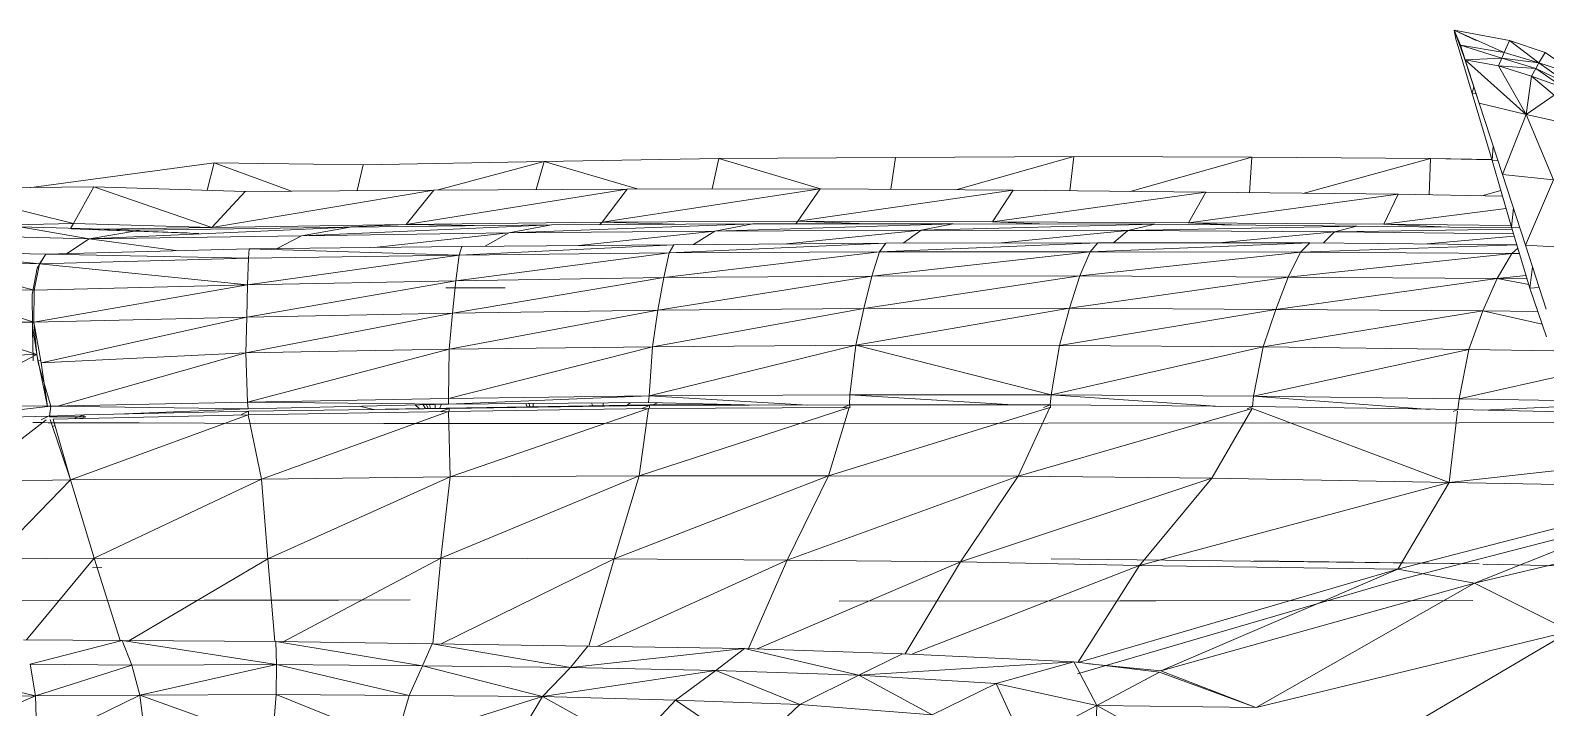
# Model space of a CAD drawing. Header units: inches. Extents: x -4450 to -273, y 9564 to 12971.
# Drawn here: x -2989.21 to -2949.32, y 12466.92 to 12484.73 of the extents above; entities that cross this region are included whole.
import ezdxf

# ---------------------------------------------------------------- set-up
doc = ezdxf.new("R2010")
doc.units = ezdxf.units.IN
doc.header["$MEASUREMENT"] = 0
for name, color, linetype, lineweight in [('0-1', 7, 'Continuous', 5), ('0-3', 7, 'Continuous', 9), ('A-GENM', 5, 'Continuous', 9)]:
    doc.layers.add(name, color=color, linetype=linetype, lineweight=lineweight)

# ---------------------------------------------------------------- blocks, each defined once
blk = doc.blocks.new('Land_Rover_Evoque_-_SUV_Car_Vehicle_Automobile_13067 - Land Rover EVOQUE_dwg-V5-FLOOR PLAN - ROOF')
at = {"layer": 'A-GENM'}
for p, q in [((-0.7843, 0.721), (-0.7846, 1.023)), ((-0.6899, 0.7371), (-0.6846, 0.9735)), ((-0.7273, 0.9416), (-0.6772, 0.7316)), ((-0.7273, 0.9416), (-0.6772, 0.7316)), ((-0.7444, 0.7145), (-0.7411, 0.8913)), ((-0.6865, 0.6803), (-0.7411, 0.8913)), ((-0.7411, 0.8913), (-0.6865, 0.6803)), ((-0.7411, 0.8913), (-0.6865, 0.6803)), ((-0.7411, 0.8913), (-0.6772, 0.7316)), ((-0.6792, 0.6803), (-0.7338, 0.8913)), ((-0.7444, 0.7145), (-0.7611, 0.8645)), ((-0.8002, 0.7212), (-0.7979, 0.8514)), ((-0.7979, 0.8514), (-0.8002, 0.7212)), ((-0.7926, 0.7371), (-0.7979, 0.8514)), ((-0.7904, 0.8509), (-0.793, 0.7206)), ((-0.8247, 0.8302), (-0.8002, 0.7212)), ((-1.0157, 0.8014), (-1.0314, 0.7786)), ((-1.0157, 0.8014), (-1.0245, 0.7745)), ((-0.9007, 0.8023), (-0.9027, 0.7656)), ((-1.0245, 0.7745), (-1.0098, 0.7951)), ((-1.0206, 0.7725), (-1.0098, 0.7951)), ((-1.0206, 0.7725), (-1.0078, 0.7912)), ((-1.0078, 0.7912), (-1.0156, 0.7696)), ((-0.9901, 0.766), (-0.9832, 0.7971)), ((-0.6452, 0.7957), (-0.6772, 0.7316)), ((-0.6452, 0.7957), (-0.5941, 0.5856)), ((-0.6452, 0.7957), (-0.5464, 0.6277)), ((-1.0029, 0.7848), (-1.0156, 0.7696)), ((-0.9901, 0.766), (-1.0029, 0.7848)), ((-0.9901, 0.766), (-0.9464, 0.7843)), ((-0.9464, 0.7843), (-0.9499, 0.7503)), ((-0.9464, 0.7843), (-0.9027, 0.7656)), ((-0.874, 0.7685), (-0.8415, 0.7796)), ((-0.8323, 0.7844), (-0.8331, 0.7276)), ((-1.0393, 0.7549), (-1.0314, 0.7786)), ((-1.0393, 0.7549), (-1.0245, 0.7745)), ((-1.0314, 0.7786), (-1.0245, 0.7745)), ((-1.0314, 0.7513), (-1.0245, 0.7745)), ((-1.0275, 0.7498), (-1.0245, 0.7745)), ((-1.0275, 0.7498), (-1.0206, 0.7725)), ((-1.0245, 0.7745), (-1.0206, 0.7725)), ((-1.0225, 0.7476), (-1.0206, 0.7725)), ((-1.0225, 0.7476), (-1.0156, 0.7696)), ((-1.0206, 0.7725), (-1.0156, 0.7696)), ((-0.9901, 0.766), (-1.0156, 0.7696)), ((-0.9027, 0.7656), (-0.86, 0.7794)), ((-0.874, 0.7685), (-0.8883, 0.7703)), ((-0.874, 0.7685), (-0.8745, 0.7747)), ((-0.85, 0.7767), (-0.859, 0.7371)), ((-0.8585, 0.7738), (-0.859, 0.7371)), ((-1.0265, 0.7253), (-0.9901, 0.766)), ((-1.0225, 0.7476), (-0.9901, 0.766)), ((-0.9901, 0.766), (-0.9975, 0.7347)), ((-0.9901, 0.766), (-0.9499, 0.7503)), ((-0.9499, 0.7503), (-0.9027, 0.7656)), ((-0.874, 0.7685), (-0.9147, 0.7563)), ((-0.9147, 0.7563), (-0.9145, 0.7618)), ((-0.9031, 0.7598), (-0.9044, 0.6216)), ((-0.8981, 0.6152), (-0.903, 0.7598)), ((-0.8972, 0.7565), (-0.9007, 0.7605)), ((-0.8972, 0.7565), (-0.8972, 0.7616)), ((-0.8806, 0.7467), (-0.8826, 0.7659)), ((-0.8766, 0.7677), (-0.8806, 0.7467)), ((-0.8802, 0.7666), (-0.8806, 0.7467)), ((-1.0393, 0.7549), (-1.0462, 0.718)), ((-1.0462, 0.718), (-1.0314, 0.7513)), ((-1.0393, 0.7549), (-1.0314, 0.7513)), ((-1.0314, 0.7513), (-1.0363, 0.7221)), ((-1.0363, 0.7221), (-1.0275, 0.7498)), ((-1.0314, 0.7513), (-1.0275, 0.7498)), ((-1.0275, 0.7498), (-1.0265, 0.7253)), ((-1.0275, 0.7498), (-1.0225, 0.7476)), ((-0.9975, 0.7347), (-0.9499, 0.7503)), ((-0.9594, 0.7432), (-0.9147, 0.7563)), ((-0.9392, 0.7491), (-0.9358, 0.7363)), ((-0.9368, 0.6806), (-0.9355, 0.7502)), ((-0.9147, 0.7563), (-0.9278, 0.7575)), ((-0.9167, 0.6709), (-0.9272, 0.7527)), ((-0.9167, 0.6709), (-0.9158, 0.756)), ((-0.9144, 0.7564), (-0.9154, 0.6528)), ((-0.9135, 0.7567), (-0.9116, 0.638)), ((-0.9104, 0.7576), (-0.9116, 0.638)), ((-0.9087, 0.7581), (-0.9037, 0.6999)), ((-0.8981, 0.6152), (-0.8972, 0.7565)), ((-0.8806, 0.7467), (-0.8972, 0.7565)), ((-0.8814, 0.6071), (-0.8972, 0.7565)), ((-1.0265, 0.7253), (-1.0225, 0.7476)), ((-1.004, 0.7299), (-0.9594, 0.7432)), ((-0.9594, 0.7432), (-0.9691, 0.744)), ((-0.9598, 0.7431), (-0.9606, 0.702)), ((-0.9606, 0.702), (-0.96, 0.743)), ((-0.9594, 0.7432), (-0.9591, 0.7473)), ((-0.8806, 0.7467), (-0.8814, 0.6071)), ((-0.859, 0.7371), (-0.8806, 0.7467)), ((-0.8599, 0.5987), (-0.8806, 0.7467)), ((-1.0462, 0.718), (-1.0393, 0.7327)), ((-1.004, 0.7299), (-1.0354, 0.7205)), ((-0.9975, 0.7347), (-1.0294, 0.7241)), ((-1.0265, 0.7253), (-0.9975, 0.7347)), ((-1.0265, 0.7253), (-0.9975, 0.7347)), ((-1.004, 0.7299), (-1.0088, 0.7311)), ((-1.004, 0.7299), (-1.0038, 0.7327)), ((-0.859, 0.7371), (-0.8599, 0.5987)), ((-0.859, 0.7371), (-0.8331, 0.7276)), ((-0.859, 0.7371), (-0.8349, 0.5904)), ((-0.6935, 0.4488), (-0.6901, 0.7345)), ((-0.692, 0.584), (-0.6901, 0.7345)), ((-0.6772, 0.7316), (-0.6865, 0.6803)), ((-0.6772, 0.7316), (-0.6187, 0.522)), ((-0.6772, 0.7316), (-0.5941, 0.5857)), ((-0.6772, 0.7316), (-0.6187, 0.522)), ((-0.6651, 0.307), (-0.6656, 0.7304)), ((-1.0462, 0.718), (-1.0294, 0.7241)), ((-1.0462, 0.718), (-1.0363, 0.7221)), ((-1.0403, 0.719), (-1.0462, 0.718)), ((-1.0354, 0.7205), (-1.0403, 0.719)), ((-1.0363, 0.7221), (-1.0265, 0.7253)), ((-1.0363, 0.7221), (-1.0294, 0.7241)), ((-1.0265, 0.7253), (-1.0294, 0.7241)), ((-0.8331, 0.7276), (-0.8349, 0.5904)), ((-0.8331, 0.7276), (-0.802, 0.5838)), ((-0.8331, 0.7276), (-0.8002, 0.7212)), ((-0.802, 0.5838), (-0.8002, 0.7212)), ((-0.8002, 0.7212), (-0.802, 0.5838)), ((-0.7928, 0.7203), (-0.8002, 0.7212)), ((-0.793, 0.7206), (-0.795, 0.5834)), ((-0.7918, 0.7172), (-0.793, 0.7206)), ((-0.7444, 0.7145), (-0.7919, 0.7202)), ((-0.784, 0.4464), (-0.7843, 0.721)), ((-0.9148, 0.7141), (-0.9167, 0.6709)), ((-0.7444, 0.7145), (-0.7937, 0.583)), ((-0.7444, 0.7145), (-0.7472, 0.556)), ((-0.6889, 0.5078), (-0.7444, 0.7145)), ((-0.6865, 0.6803), (-0.7444, 0.7145)), ((-0.9606, 0.702), (-0.9615, 0.5828)), ((-0.9364, 0.7012), (-0.9606, 0.702)), ((-0.9606, 0.702), (-0.9375, 0.6177)), ((-0.7932, 0.7018), (-0.802, 0.5838)), ((-0.9382, 0.552), (-0.9368, 0.6806)), ((-0.9176, 0.5404), (-0.9368, 0.6806)), ((-0.9167, 0.6709), (-0.9368, 0.6806)), ((-0.6889, 0.5078), (-0.6865, 0.6803)), ((-0.6242, 0.4667), (-0.6865, 0.6803)), ((-0.6865, 0.6803), (-0.6242, 0.4667)), ((-0.6865, 0.6803), (-0.6242, 0.4667)), ((-0.6865, 0.6803), (-0.6187, 0.522)), ((-0.6167, 0.4663), (-0.6792, 0.6803)), ((-0.6651, 0.307), (-0.6655, 0.6822)), ((-0.9176, 0.5404), (-0.9167, 0.6709)), ((-0.9154, 0.6528), (-0.9167, 0.518)), ((-0.9116, 0.638), (-0.9154, 0.6528)), ((-0.9154, 0.6528), (-0.9125, 0.4999)), ((-0.9116, 0.638), (-0.9125, 0.4999)), ((-0.9116, 0.638), (-0.9043, 0.6306)), ((-0.9116, 0.638), (-0.9044, 0.5608)), ((-0.9044, 0.6216), (-0.9043, 0.4799)), ((-0.8984, 0.4748), (-0.9044, 0.6216)), ((-0.8981, 0.6152), (-0.9044, 0.6216)), ((-0.8984, 0.4748), (-0.8981, 0.6152)), ((-0.8814, 0.6071), (-0.8981, 0.6152)), ((-0.8823, 0.4678), (-0.8981, 0.6152)), ((-0.8814, 0.6071), (-0.8823, 0.4678)), ((-0.8599, 0.5987), (-0.8814, 0.6071)), ((-0.8608, 0.461), (-0.8814, 0.6071)), ((-0.8599, 0.5987), (-0.8608, 0.461)), ((-0.8349, 0.5904), (-0.8599, 0.5987)), ((-0.8599, 0.5987), (-0.8358, 0.4542)), ((-0.8349, 0.5904), (-0.8358, 0.4542)), ((-0.8349, 0.5904), (-0.8029, 0.4486)), ((-0.8349, 0.5904), (-0.802, 0.5838)), ((-0.9615, 0.5828), (-0.9619, 0.4638)), ((-0.9378, 0.5812), (-0.9615, 0.5828)), ((-0.9615, 0.5828), (-0.9387, 0.5014)), ((-0.8029, 0.4486), (-0.802, 0.5838)), ((-0.802, 0.5838), (-0.8029, 0.4486)), ((-0.7949, 0.5831), (-0.802, 0.5838)), ((-0.795, 0.5834), (-0.7961, 0.4483)), ((-0.7936, 0.5796), (-0.795, 0.5834)), ((-0.7486, 0.4266), (-0.7937, 0.583)), ((-0.7937, 0.583), (-0.7472, 0.556)), ((-0.6187, 0.522), (-0.5941, 0.5855)), ((-0.6187, 0.522), (-0.5941, 0.5855)), ((-0.6177, 0.5211), (-0.5941, 0.5855)), ((-0.5955, 0.4791), (-0.5941, 0.5855)), ((-0.9162, 0.5741), (-0.9176, 0.5404)), ((-0.7952, 0.5616), (-0.8029, 0.4486)), ((-0.9395, 0.4232), (-0.9382, 0.552)), ((-0.9184, 0.4096), (-0.9382, 0.552)), ((-0.9176, 0.5404), (-0.9382, 0.552)), ((-0.7486, 0.4266), (-0.7472, 0.556)), ((-0.6913, 0.3881), (-0.7472, 0.556)), ((-0.6889, 0.5078), (-0.7472, 0.556)), ((-0.9184, 0.4096), (-0.9176, 0.5404)), ((-0.5955, 0.4791), (-0.5676, 0.5297)), ((-0.9167, 0.518), (-0.9171, 0.3833)), ((-0.9125, 0.4999), (-0.9167, 0.518)), ((-0.9128, 0.3618), (-0.9167, 0.518)), ((-0.6246, 0.4638), (-0.6177, 0.5211)), ((-0.6234, 0.4738), (-0.6187, 0.522)), ((-0.5955, 0.4791), (-0.6177, 0.5211)), ((-0.6913, 0.3881), (-0.6889, 0.5078)), ((-0.63, 0.3561), (-0.6889, 0.5078)), ((-0.6889, 0.5078), (-0.6243, 0.4664)), ((-0.9125, 0.4999), (-0.9128, 0.3618)), ((-0.9043, 0.4903), (-0.9125, 0.4999)), ((-0.9125, 0.4999), (-0.9042, 0.4132)), ((-0.9043, 0.4799), (-0.9041, 0.3383)), ((-0.8983, 0.3341), (-0.9043, 0.4799)), ((-0.8984, 0.4748), (-0.9043, 0.4799)), ((-0.6246, 0.4638), (-0.5955, 0.4791)), ((-0.6103, 0.412), (-0.5955, 0.4791)), ((-0.5955, 0.4791), (-0.57, 0.4305)), ((-0.5955, 0.4791), (-0.5396, 0.477)), ((-0.8823, 0.4678), (-0.8984, 0.4748)), ((-0.8822, 0.3289), (-0.8984, 0.4748)), ((-0.8983, 0.3341), (-0.8984, 0.4748)), ((-0.8608, 0.461), (-0.8823, 0.4678)), ((-0.8606, 0.3236), (-0.8823, 0.4678)), ((-0.8823, 0.4678), (-0.8822, 0.3289)), ((-0.9619, 0.4638), (-0.9613, 0.3448)), ((-0.9391, 0.4612), (-0.9619, 0.4638)), ((-0.9619, 0.4638), (-0.9398, 0.385)), ((-0.8358, 0.4542), (-0.8608, 0.461)), ((-0.8608, 0.461), (-0.8361, 0.3182)), ((-0.8608, 0.461), (-0.8606, 0.3236)), ((-0.63, 0.3494), (-0.6246, 0.4638)), ((-0.6158, 0.3202), (-0.6246, 0.4638)), ((-0.6246, 0.4638), (-0.6103, 0.412)), ((-0.9169, 0.4463), (-0.9184, 0.4096)), ((-0.8358, 0.4542), (-0.8361, 0.3182)), ((-0.8361, 0.3182), (-0.8029, 0.4486)), ((-0.8358, 0.4542), (-0.8029, 0.4486)), ((-0.8028, 0.3143), (-0.8029, 0.4486)), ((-0.8029, 0.4486), (-0.8028, 0.3143)), ((-0.796, 0.448), (-0.8029, 0.4486)), ((-0.7961, 0.4483), (-0.7961, 0.3142)), ((-0.7944, 0.4436), (-0.7961, 0.4483)), ((-0.7943, 0.4483), (-0.7961, 0.4483)), ((-0.7489, 0.3), (-0.7945, 0.4478)), ((-0.7486, 0.4266), (-0.7945, 0.4478)), ((-0.7838, 0.1497), (-0.784, 0.4464)), ((-0.7489, 0.3), (-0.7486, 0.4266)), ((-0.7486, 0.4266), (-0.6926, 0.2723)), ((-0.7486, 0.4266), (-0.6913, 0.3881)), ((-0.6103, 0.412), (-0.57, 0.4305)), ((-0.9404, 0.2944), (-0.9395, 0.4232)), ((-0.9188, 0.2794), (-0.9395, 0.4232)), ((-0.9184, 0.4096), (-0.9395, 0.4232)), ((-0.7961, 0.4232), (-0.8028, 0.3143)), ((-0.9188, 0.2794), (-0.9184, 0.4096)), ((-0.6158, 0.3202), (-0.6103, 0.412)), ((-0.6103, 0.412), (-0.5892, 0.3691)), ((-0.6926, 0.2723), (-0.6913, 0.3881)), ((-0.6913, 0.3881), (-0.6333, 0.2524)), ((-0.6913, 0.3881), (-0.63, 0.3512)), ((-0.9171, 0.3833), (-0.917, 0.2494)), ((-0.9128, 0.3618), (-0.9171, 0.3833)), ((-0.9122, 0.2241), (-0.9171, 0.3833)), ((-0.6158, 0.3202), (-0.5892, 0.3691)), ((-0.5961, 0.2807), (-0.5892, 0.3691)), ((-0.9042, 0.3498), (-0.9128, 0.3618)), ((-0.9128, 0.3618), (-0.9036, 0.2718)), ((-0.9128, 0.3618), (-0.9122, 0.2241)), ((-0.9613, 0.3448), (-0.9607, 0.2266)), ((-0.9401, 0.3415), (-0.9613, 0.3448)), ((-0.6336, 0.2438), (-0.63, 0.3494)), ((-0.6158, 0.3202), (-0.63, 0.3494)), ((-0.9041, 0.3383), (-0.9031, 0.1966)), ((-0.8977, 0.1936), (-0.9041, 0.3383)), ((-0.8983, 0.3341), (-0.9041, 0.3383)), ((-0.8822, 0.3289), (-0.8983, 0.3341)), ((-0.8811, 0.1899), (-0.8983, 0.3341)), ((-0.8977, 0.1936), (-0.8983, 0.3341)), ((-0.9171, 0.3263), (-0.9188, 0.2794)), ((-0.8606, 0.3236), (-0.8822, 0.3289)), ((-0.8595, 0.186), (-0.8822, 0.3289)), ((-0.8822, 0.3289), (-0.8811, 0.1899)), ((-0.8361, 0.3182), (-0.8606, 0.3236)), ((-0.8606, 0.3236), (-0.835, 0.1824)), ((-0.8606, 0.3236), (-0.8595, 0.186)), ((-0.8361, 0.3182), (-0.835, 0.1824)), ((-0.8361, 0.3182), (-0.8022, 0.1802)), ((-0.8361, 0.3182), (-0.8028, 0.3143)), ((-0.8022, 0.1802), (-0.8028, 0.3143)), ((-0.8028, 0.3143), (-0.8022, 0.1802)), ((-0.796, 0.3139), (-0.8028, 0.3143)), ((-0.7961, 0.3142), (-0.7957, 0.1803)), ((-0.7942, 0.3091), (-0.7961, 0.3142)), ((-0.7942, 0.3142), (-0.7961, 0.3142)), ((-0.6336, 0.2438), (-0.6158, 0.3202)), ((-0.6188, 0.2246), (-0.6158, 0.3202)), ((-0.5961, 0.2807), (-0.6158, 0.3202)), ((-0.7944, 0.3138), (-0.7938, 0.1798)), ((-0.7489, 0.3), (-0.7944, 0.3138)), ((-0.7944, 0.3138), (-0.7488, 0.1735)), ((-0.9404, 0.2946), (-0.9607, 0.2266)), ((-0.9402, 0.1655), (-0.9404, 0.2944)), ((-0.9182, 0.1487), (-0.9404, 0.2944)), ((-0.9188, 0.2794), (-0.9404, 0.2944)), ((-0.7489, 0.3), (-0.7488, 0.1735)), ((-0.7489, 0.3), (-0.6926, 0.2723)), ((-0.7489, 0.3), (-0.6935, 0.1567)), ((-0.796, 0.2861), (-0.8022, 0.1802)), ((-0.917, 0.2782), (-0.9188, 0.2794)), ((-0.9182, 0.1487), (-0.9188, 0.2794)), ((-0.6188, 0.2246), (-0.5961, 0.2807)), ((-0.5991, 0.1977), (-0.5961, 0.2807)), ((-0.5961, 0.2807), (-0.5652, 0.2479)), ((-0.6926, 0.2723), (-0.6935, 0.1567)), ((-0.6926, 0.2723), (-0.635, 0.1454)), ((-0.6926, 0.2723), (-0.6335, 0.2465)), ((-0.917, 0.2494), (-0.9164, 0.115)), ((-0.9122, 0.2241), (-0.917, 0.2494)), ((-0.9111, 0.0863), (-0.917, 0.2494)), ((-0.7959, 0.253), (-0.7978, 0.1798)), ((-0.6351, 0.1392), (-0.6336, 0.2438)), ((-0.6208, 0.1275), (-0.6336, 0.2438)), ((-0.6188, 0.2246), (-0.6336, 0.2438)), ((-0.5991, 0.1977), (-0.5652, 0.2479)), ((-0.7962, 0.2406), (-0.7962, 0.1806)), ((-0.9607, 0.2266), (-0.9586, 0.1099)), ((-0.9607, 0.2266), (-0.9403, 0.2223)), ((-0.9032, 0.2098), (-0.9122, 0.2241)), ((-0.9122, 0.2241), (-0.9026, 0.1329)), ((-0.9122, 0.2241), (-0.9111, 0.0863)), ((-0.6208, 0.1275), (-0.6188, 0.2246)), ((-0.6016, 0.109), (-0.6188, 0.2246)), ((-0.6188, 0.2246), (-0.5991, 0.1977)), ((-0.9168, 0.197), (-0.9182, 0.1487)), ((-0.9031, 0.1966), (-0.9019, 0.055)), ((-0.8961, 0.0533), (-0.9031, 0.1966)), ((-0.8977, 0.1936), (-0.9031, 0.1966)), ((-0.8811, 0.1899), (-0.8977, 0.1936)), ((-0.879, 0.0509), (-0.8977, 0.1936)), ((-0.8961, 0.0533), (-0.8977, 0.1936)), ((-0.6016, 0.109), (-0.5991, 0.1977)), ((-0.5991, 0.1977), (-0.5682, 0.1688)), ((-0.8595, 0.186), (-0.8811, 0.1899)), ((-0.8574, 0.0487), (-0.8811, 0.1899)), ((-0.8811, 0.1899), (-0.879, 0.0509)), ((-0.835, 0.1824), (-0.8595, 0.186)), ((-0.8595, 0.186), (-0.8334, 0.0466)), ((-0.8595, 0.186), (-0.8574, 0.0487)), ((-0.835, 0.1824), (-0.8334, 0.0466)), ((-0.835, 0.1824), (-0.8022, 0.1802)), ((-0.835, 0.1824), (-0.8005, 0.0461)), ((-0.7976, 0.1858), (-0.7962, 0.1825)), ((-0.9403, 0.1722), (-0.9586, 0.1099)), ((-0.8022, 0.1802), (-0.8005, 0.0461)), ((-0.8022, 0.1802), (-0.8005, 0.0461)), ((-0.7978, 0.1798), (-0.8022, 0.1802)), ((-0.7967, 0.0461), (-0.8022, 0.1802)), ((-0.7978, 0.1798), (-0.7967, 0.0461)), ((-0.7933, 0.0038), (-0.7962, 0.1806)), ((-0.7957, 0.1803), (-0.7938, 0.0465)), ((-0.7936, 0.1748), (-0.7957, 0.1803)), ((-0.7937, 0.1803), (-0.7957, 0.1803)), ((-0.7938, 0.1798), (-0.7917, 0.0461)), ((-0.7488, 0.1735), (-0.7938, 0.1798)), ((-0.7938, 0.1798), (-0.7482, 0.0472)), ((-0.7488, 0.1735), (-0.7482, 0.0472)), ((-0.7488, 0.1735), (-0.6935, 0.1567)), ((-0.7488, 0.1735), (-0.6939, 0.041)), ((-0.9402, 0.1655), (-0.9396, 0.0363)), ((-0.9166, 0.0178), (-0.9402, 0.1655)), ((-0.9182, 0.1487), (-0.9402, 0.1655)), ((-0.7976, 0.1675), (-0.7959, 0.1655)), ((-0.6016, 0.109), (-0.5682, 0.1688)), ((-0.6935, 0.1567), (-0.6939, 0.041)), ((-0.6935, 0.1567), (-0.6366, 0.0412)), ((-0.6935, 0.1567), (-0.6351, 0.1399)), ((-0.9165, 0.1473), (-0.9182, 0.1487)), ((-0.9166, 0.0178), (-0.9182, 0.1487)), ((-0.7975, 0.1495), (-0.7957, 0.1495)), ((-0.7974, 0.1416), (-0.7956, 0.1425)), ((-0.7837, 0.1006), (-0.7838, 0.1497)), ((-0.6366, 0.0351), (-0.6351, 0.1392)), ((-0.6208, 0.1275), (-0.6351, 0.1392)), ((-0.6208, 0.1275), (-0.6366, 0.0351)), ((-0.6219, 0.0288), (-0.6208, 0.1275)), ((-0.6016, 0.109), (-0.6208, 0.1275)), ((-0.9164, 0.115), (-0.9148, -0.0196)), ((-0.9111, 0.0863), (-0.9164, 0.115)), ((-0.909, -0.052), (-0.9164, 0.115)), ((-0.9565, -0.0108), (-0.9586, 0.1099)), ((-0.9397, 0.0392), (-0.9586, 0.1099)), ((-0.9586, 0.1099), (-0.94, 0.1047)), ((-0.7949, 0.1027), (-0.7971, 0.1027)), ((-0.6219, 0.0288), (-0.6016, 0.109)), ((-0.6022, 0.0198), (-0.6016, 0.109)), ((-0.6016, 0.109), (-0.5697, 0.0898)), ((-0.6016, 0.109), (-0.5708, 0.0106)), ((-0.7949, 0.1005), (-0.7971, 0.1)), ((-0.7948, 0.0986), (-0.7971, 0.0977)), ((-0.7837, 0.0691), (-0.7837, 0.1006)), ((-0.9021, 0.0706), (-0.9111, 0.0863)), ((-0.9111, 0.0863), (-0.9013, -0.0035)), ((-0.9111, 0.0863), (-0.909, -0.052)), ((-0.8744, 0.0443), (-0.8743, 0.0839)), ((-0.9158, 0.0633), (-0.9166, 0.0178)), ((-0.7837, 0.0444), (-0.7837, 0.0691)), ((-0.9019, 0.055), (-0.9003, -0.087)), ((-0.8961, 0.0533), (-0.9019, 0.055)), ((-0.8961, 0.0533), (-0.9003, -0.087)), ((-0.879, 0.0509), (-0.8961, 0.0533)), ((-0.8764, -0.0882), (-0.8961, 0.0533)), ((-0.894, -0.0875), (-0.8961, 0.0533)), ((-0.8574, 0.0487), (-0.879, 0.0509)), ((-0.879, 0.0509), (-0.8548, -0.0886)), ((-0.879, 0.0509), (-0.8764, -0.0882)), ((-0.8334, 0.0466), (-0.8574, 0.0487)), ((-0.8574, 0.0487), (-0.8548, -0.0886)), ((-0.8574, 0.0487), (-0.8309, -0.0892)), ((-0.8334, 0.0466), (-0.8309, -0.0892)), ((-0.8334, 0.0466), (-0.8005, 0.0461)), ((-0.8334, 0.0466), (-0.798, -0.0881)), ((-0.8005, 0.0461), (-0.798, -0.0881)), ((-0.8005, 0.0461), (-0.798, -0.0881)), ((-0.7967, 0.0461), (-0.8005, 0.0461)), ((-0.7967, 0.0461), (-0.798, -0.0881)), ((-0.7967, 0.0461), (-0.7936, -0.0878)), ((-0.7939, 0.0404), (-0.7967, 0.0414)), ((-0.7938, 0.0465), (-0.792, -0.0874)), ((-0.7918, 0.041), (-0.7938, 0.0465)), ((-0.7918, 0.0465), (-0.7938, 0.0465)), ((-0.7482, 0.0472), (-0.7917, 0.0461)), ((-0.7917, 0.0461), (-0.7896, -0.0878)), ((-0.7917, 0.0461), (-0.7466, -0.0789)), ((-0.7837, 0.029), (-0.7837, 0.0444)), ((-0.7482, 0.0472), (-0.7466, -0.0789)), ((-0.7482, 0.0472), (-0.6939, 0.041)), ((-0.7482, 0.0472), (-0.6933, -0.0746)), ((-0.6939, 0.041), (-0.6933, -0.0746)), ((-0.6939, 0.041), (-0.6381, -0.0644)), ((-0.6939, 0.041), (-0.6366, 0.0356)), ((-0.9396, 0.0363), (-0.9385, -0.0897)), ((-0.9166, 0.0178), (-0.9396, 0.0363)), ((-0.9396, 0.0363), (-0.9145, -0.1119)), ((-0.7939, 0.0371), (-0.7967, 0.0371)), ((-0.7938, 0.0341), (-0.7964, 0.0334)), ((-0.7938, 0.0326), (-0.7963, 0.0314)), ((-0.7938, 0.0307), (-0.7963, 0.0291)), ((-0.6382, -0.0692), (-0.6366, 0.0351)), ((-0.6219, 0.0288), (-0.6366, 0.0351)), ((-0.7937, 0.0265), (-0.7961, 0.0239)), ((-0.7837, 0.0028), (-0.7837, 0.029)), ((-0.6655, -0.403), (-0.666, 0.0206)), ((-0.6219, 0.0288), (-0.6382, -0.0692)), ((-0.6229, -0.0689), (-0.6219, 0.0288)), ((-0.6022, 0.0198), (-0.6219, 0.0288)), ((-0.9166, 0.0178), (-0.9147, -0.0242)), ((-0.9166, 0.0178), (-0.9145, -0.1119)), ((-0.6229, -0.0689), (-0.6022, 0.0198)), ((-0.6028, -0.0691), (-0.6022, 0.0198)), ((-0.6028, -0.0691), (-0.5708, 0.0106)), ((-0.6022, 0.0198), (-0.5708, 0.0106)), ((-0.784, -0.1169), (-0.7837, 0.0028)), ((-0.7931, -0.004), (-0.7953, -0.0134)), ((-0.9565, -0.0108), (-0.9578, -0.1105)), ((-0.9565, -0.0108), (-0.9392, -0.015)), ((-0.9148, -0.0196), (-0.9127, -0.1597)), ((-0.909, -0.052), (-0.9148, -0.0196)), ((-0.907, -0.1939), (-0.9148, -0.0196)), ((-0.6655, -0.403), (-0.6659, -0.0274)), ((-0.9388, -0.0587), (-0.9578, -0.1105)), ((-0.9005, -0.0684), (-0.909, -0.052)), ((-0.909, -0.052), (-0.907, -0.1939)), ((-0.6933, -0.0746), (-0.6382, -0.07)), ((-0.6388, -0.1719), (-0.6229, -0.0689)), ((-0.6388, -0.1719), (-0.6382, -0.0692)), ((-0.6229, -0.0689), (-0.6382, -0.0692)), ((-0.6225, -0.1655), (-0.6229, -0.0689)), ((-0.6023, -0.16), (-0.6229, -0.0689)), ((-0.6229, -0.0689), (-0.6028, -0.0691)), ((-0.6023, -0.16), (-0.6028, -0.0691)), ((-0.6028, -0.0691), (-0.5708, -0.0717)), ((-0.7466, -0.0789), (-0.7896, -0.0878)), ((-0.7466, -0.0789), (-0.6933, -0.0746)), ((-0.7466, -0.0789), (-0.7462, -0.2063)), ((-0.7466, -0.0789), (-0.6939, -0.1906)), ((-0.6933, -0.0746), (-0.6939, -0.1906)), ((-0.6933, -0.0746), (-0.6387, -0.1674)), ((-0.6023, -0.16), (-0.5708, -0.0717)), ((-0.9385, -0.0897), (-0.9418, -0.1909)), ((-0.9145, -0.1119), (-0.9385, -0.0897)), ((-0.9003, -0.087), (-0.8968, -0.2228)), ((-0.894, -0.0875), (-0.9003, -0.087)), ((-0.894, -0.0875), (-0.8968, -0.2228)), ((-0.8764, -0.0882), (-0.894, -0.0875)), ((-0.8904, -0.2272), (-0.894, -0.0875)), ((-0.8764, -0.0882), (-0.8904, -0.2272)), ((-0.8548, -0.0886), (-0.8764, -0.0882)), ((-0.8764, -0.0882), (-0.8513, -0.231)), ((-0.8764, -0.0882), (-0.8728, -0.2306)), ((-0.8243, -0.226), (-0.8548, -0.0886)), ((-0.8548, -0.0886), (-0.8309, -0.0892)), ((-0.8548, -0.0886), (-0.8513, -0.231)), ((-0.8309, -0.0892), (-0.798, -0.0881)), ((-0.8243, -0.226), (-0.8309, -0.0892)), ((-0.7955, -0.2141), (-0.8309, -0.0892)), ((-0.7936, -0.0878), (-0.798, -0.0881)), ((-0.7954, -0.2195), (-0.798, -0.0881)), ((-0.7954, -0.2195), (-0.7936, -0.0878)), ((-0.7901, -0.1704), (-0.7936, -0.0878)), ((-0.7896, -0.1976), (-0.792, -0.0874)), ((-0.7898, -0.0874), (-0.792, -0.0874)), ((-0.7897, -0.0921), (-0.792, -0.0874)), ((-0.7896, -0.0878), (-0.7871, -0.1976)), ((-0.7896, -0.0878), (-0.7462, -0.2063)), ((-0.9416, -0.2308), (-0.9578, -0.1105)), ((-0.9578, -0.1105), (-0.9394, -0.1152)), ((-0.9145, -0.1119), (-0.9418, -0.1909)), ((-0.9145, -0.1119), (-0.9172, -0.2045)), ((-0.9145, -0.1119), (-0.9135, -0.1878)), ((-0.9106, -0.1207), (-0.9137, -0.206)), ((-0.7841, -0.1605), (-0.784, -0.1169)), ((-0.911, -0.1284), (-0.9137, -0.206)), ((-0.8991, -0.1343), (-0.907, -0.1939)), ((-0.9127, -0.1597), (-0.915, -0.2403)), ((-0.907, -0.1939), (-0.9127, -0.1597)), ((-0.7842, -0.1952), (-0.7841, -0.1605)), ((-0.6225, -0.1655), (-0.6023, -0.16)), ((-0.6023, -0.16), (-0.5699, -0.156)), ((-0.6019, -0.2299), (-0.6023, -0.16)), ((-0.6023, -0.16), (-0.569, -0.2288)), ((-0.6393, -0.2378), (-0.6388, -0.1719)), ((-0.6388, -0.1719), (-0.6225, -0.1655)), ((-0.623, -0.2334), (-0.6388, -0.1719)), ((-0.623, -0.2334), (-0.6225, -0.1655)), ((-0.6225, -0.1655), (-0.6019, -0.2299)), ((-0.6939, -0.1906), (-0.6388, -0.1733)), ((-0.6939, -0.1906), (-0.6388, -0.1733)), ((-0.9418, -0.1909), (-0.9404, -0.2979)), ((-0.9418, -0.1909), (-0.9172, -0.2045)), ((-0.7462, -0.2063), (-0.6939, -0.1906)), ((-0.6939, -0.1906), (-0.7462, -0.2063)), ((-0.6935, -0.2575), (-0.6939, -0.1906)), ((-0.6939, -0.1906), (-0.6393, -0.2359)), ((-0.6877, -0.1854), (-0.6873, -0.1917)), ((-0.907, -0.1939), (-0.915, -0.2403)), ((-0.907, -0.1939), (-0.9089, -0.2716)), ((-0.907, -0.1939), (-0.8971, -0.2091)), ((-0.7873, -0.1975), (-0.7896, -0.1976)), ((-0.7873, -0.1975), (-0.7896, -0.1976)), ((-0.7896, -0.1976), (-0.7886, -0.2211)), ((-0.7896, -0.1976), (-0.7873, -0.2035)), ((-0.7881, -0.2205), (-0.7881, -0.1961)), ((-0.7872, -0.2002), (-0.7871, -0.198)), ((-0.7871, -0.198), (-0.7866, -0.218)), ((-0.7843, -0.2213), (-0.7842, -0.1952)), ((-0.9404, -0.2979), (-0.9172, -0.2045)), ((-0.914, -0.2065), (-0.9172, -0.2045)), ((-0.9153, -0.3032), (-0.9172, -0.2045)), ((-0.7866, -0.218), (-0.7462, -0.2063)), ((-0.7864, -0.2199), (-0.7462, -0.2063)), ((-0.6935, -0.2575), (-0.7462, -0.2063)), ((-0.7462, -0.2063), (-0.7448, -0.2762)), ((-0.7951, -0.2218), (-0.8299, -0.229)), ((-0.7954, -0.2195), (-0.8243, -0.228)), ((-0.8243, -0.226), (-0.7951, -0.2217)), ((-0.7954, -0.2195), (-0.7955, -0.2939)), ((-0.7954, -0.2195), (-0.7881, -0.2205)), ((-0.7954, -0.2195), (-0.7886, -0.2204)), ((-0.7954, -0.2195), (-0.7867, -0.2934)), ((-0.7867, -0.2934), (-0.7886, -0.2211)), ((-0.7863, -0.2261), (-0.7886, -0.2211)), ((-0.7844, -0.2242), (-0.7843, -0.2213)), ((-0.7823, -0.2168), (-0.7817, -0.2183)), ((-0.9416, -0.2308), (-0.9413, -0.2284)), ((-0.9416, -0.2308), (-0.9413, -0.233)), ((-0.8968, -0.2228), (-0.8984, -0.3039)), ((-0.8904, -0.2272), (-0.8984, -0.3039)), ((-0.8904, -0.2272), (-0.8968, -0.2228)), ((-0.8938, -0.2247), (-0.8875, -0.2286)), ((-0.8904, -0.2272), (-0.891, -0.3024)), ((-0.8728, -0.2306), (-0.891, -0.3024)), ((-0.8728, -0.2306), (-0.8904, -0.2272)), ((-0.8875, -0.2286), (-0.8699, -0.232)), ((-0.8728, -0.2306), (-0.8733, -0.3004)), ((-0.8513, -0.231), (-0.8733, -0.3004)), ((-0.8513, -0.231), (-0.8728, -0.2306)), ((-0.8699, -0.232), (-0.8488, -0.2319)), ((-0.8299, -0.229), (-0.8516, -0.2984)), ((-0.8513, -0.231), (-0.8516, -0.2984)), ((-0.8243, -0.226), (-0.8513, -0.231)), ((-0.8513, -0.231), (-0.8299, -0.229)), ((-0.8488, -0.2319), (-0.8243, -0.228)), ((-0.8488, -0.2319), (-0.8255, -0.2314)), ((-0.8414, -0.2319), (-0.8488, -0.2319)), ((-0.8299, -0.229), (-0.828, -0.2964)), ((-0.8299, -0.229), (-0.7955, -0.2939)), ((-0.8257, -0.2262), (-0.8256, -0.2281)), ((-0.7863, -0.2227), (-0.7448, -0.2762)), ((-0.7845, -0.2316), (-0.7844, -0.2281)), ((-0.7845, -0.2316), (-0.7845, -0.2316)), ((-0.7844, -0.2281), (-0.7844, -0.2242)), ((-0.623, -0.2334), (-0.6019, -0.2299)), ((-0.6226, -0.317), (-0.6019, -0.2299)), ((-0.6019, -0.2299), (-0.569, -0.2288)), ((-0.601, -0.3125), (-0.6019, -0.2299)), ((-0.6019, -0.2299), (-0.5675, -0.3114))]:
    blk.add_line(p, q, dxfattribs=at)
blk = doc.blocks.new('Land_Rover_Evoque_-_SUV_Car_Vehicle_Automobile_13067 - Land_Rover_Evoque_-_SUV_Car_Vehicle_Automobile_13067-V6-FLOOR PLAN - ROOF')
at = {"xscale": 39.40029010366786, "yscale": 39.40029010366786, "zscale": 39.40029010366786, "rotation": 180}
blk.add_blockref('Land_Rover_Evoque_-_SUV_Car_Vehicle_Automobile_13067 - Land Rover EVOQUE_dwg-V5-FLOOR PLAN - ROOF', (-0.026, 10.27), dxfattribs=at)
blk = doc.blocks.new('CTR  - Topography_rvt-1-FLOOR PLAN - ROOF')
at = {"layer": '0-3', "rotation": 89.99999999999953}
blk.add_blockref('Land_Rover_Evoque_-_SUV_Car_Vehicle_Automobile_13067 - Land_Rover_Evoque_-_SUV_Car_Vehicle_Automobile_13067-V6-FLOOR PLAN - ROOF', (-2969.749, 12443.536), dxfattribs=at)

msp = doc.modelspace()

# ---------------------------------------------------------------- block references
at = {"layer": '0-1'}
msp.add_blockref('CTR  - Topography_rvt-1-FLOOR PLAN - ROOF', (0, 0), dxfattribs=at)

doc.saveas('drawing.dxf')
